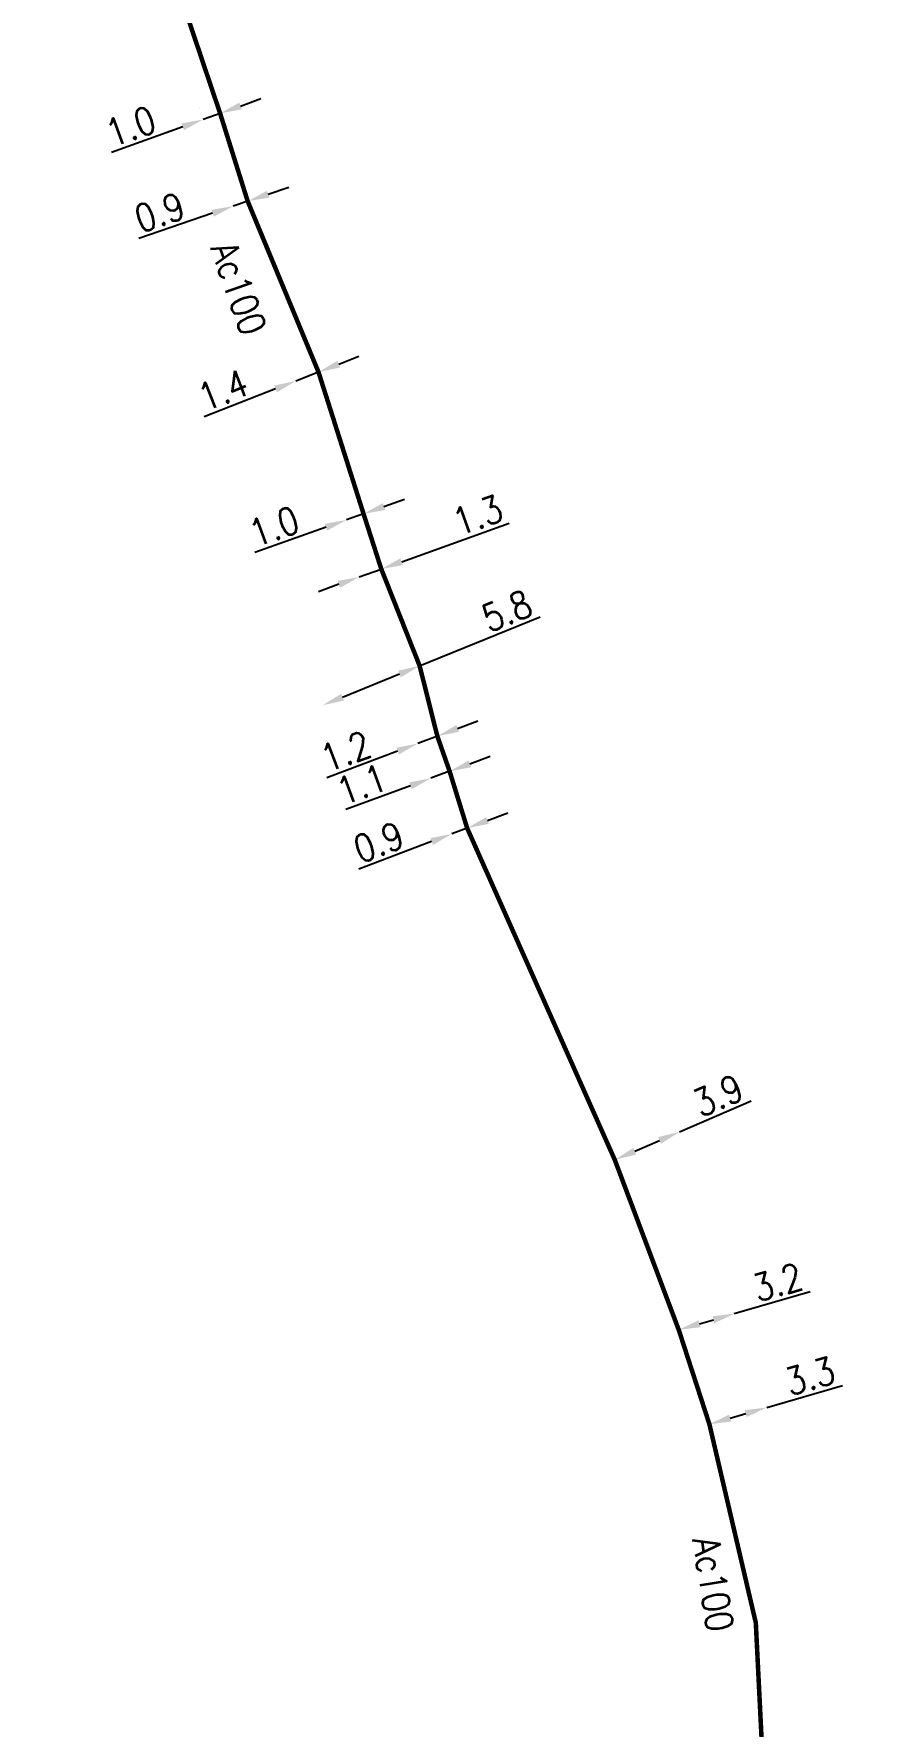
# Model space of a CAD drawing. Header units: millimetres. Extents: x 138988 to 140002, y 128990 to 130001.
# Drawn here: x 139777.1 to 139823.7, y 129349.4 to 129443 of the extents above; entities that cross this region are included whole.
import ezdxf

# ---------------------------------------------------------------- set-up
doc = ezdxf.new("R2010")
doc.units = ezdxf.units.MM
doc.header["$PDMODE"] = 34
doc.linetypes.add('L_25_AP', pattern=[2000, 1000, 1000])
doc.layers.get('Defpoints').update_dxf_attribs({"linetype": 'CONTINUOUS'})
doc.layers.add('L_150', color=1, linetype='CONTINUOUS')
doc.styles.get("Standard").update_dxf_attribs({"font": 'romans.shx', "width": 0.85})
doc.dimstyles.get("Standard").update_dxf_attribs({"dimtxt": 1.5, "dimasz": 1.2, "dimexe": 0.625, "dimexo": 0.625, "dimgap": 0.25, "dimtad": 1, "dimdec": 1, "dimzin": 0, "dimdsep": 46, "dimtxsty": 'Standard', "dimcen": -0.5, "dimadec": 0, "dimazin": 0, "dimtfac": 1, "dimtdec": 1, "dimtmove": 0, "dimatfit": 3, "dimfxl": 0, "dimtolj": 1, "dimtzin": 0, "dimarcsym": 0})

# ---------------------------------------------------------------- blocks, each defined once
blk = doc.blocks.new('*D925')
at = {"layer": 'Defpoints', "color": 0, "linetype": 'Continuous', "transparency": 16777216}
for p in [(139817.616, 129367.036), (139817.616, 129367.036), (139814.448, 129366.113)]:
    blk.add_point(p, dxfattribs=at)
at = {"layer": 'L_150', "color": 0, "linetype": 'Continuous', "lineweight": -2, "transparency": 16777216}
for p, q in [((139817.616, 129367.036), (139821.813, 129368.258)), ((139815.6, 129366.449), (139816.464, 129366.701))]:
    blk.add_line(p, q, dxfattribs=at)
at = {"layer": 'L_150', "color": 0, "linetype": 'Continuous', "transparency": 16777216}
for points in [[(139815.544, 129366.641), (139815.656, 129366.257), (139814.448, 129366.113)], [(139816.408, 129366.893), (139816.52, 129366.509), (139817.616, 129367.036)]]:
    blk.add_solid(points, dxfattribs=at)
at = {"layer": 'L_150', "color": 0, "linetype": 'Continuous', "transparency": 16777216, "insert": (139820.011, 129368.775), "char_height": 1.5, "attachment_point": 5, "rotation": 16.23309}
blk.add_mtext('\\A1;3.3', dxfattribs=at)
blk = doc.blocks.new('*D926')
at = {"layer": 'Defpoints', "color": 0, "linetype": 'Continuous', "transparency": 16777216}
for p in [(139815.824, 129372.227), (139815.824, 129372.227), (139812.752, 129371.333)]:
    blk.add_point(p, dxfattribs=at)
at = {"layer": 'L_150', "color": 0, "linetype": 'Continuous', "lineweight": -2, "transparency": 16777216}
for p, q in [((139815.824, 129372.227), (139820.021, 129373.449)), ((139813.904, 129371.668), (139814.672, 129371.892))]:
    blk.add_line(p, q, dxfattribs=at)
at = {"layer": 'L_150', "color": 0, "linetype": 'Continuous', "transparency": 16777216}
for points in [[(139813.848, 129371.86), (139813.96, 129371.476), (139812.752, 129371.333)], [(139814.616, 129372.084), (139814.728, 129371.7), (139815.824, 129372.227)]]:
    blk.add_solid(points, dxfattribs=at)
at = {"layer": 'L_150', "color": 0, "linetype": 'Continuous', "transparency": 16777216, "insert": (139818.219, 129373.966), "char_height": 1.5, "attachment_point": 5, "rotation": 16.23207}
blk.add_mtext('\\A1;3.2', dxfattribs=at)
blk = doc.blocks.new('*D927')
at = {"layer": 'Defpoints', "color": 0, "linetype": 'Continuous', "transparency": 16777216}
for p in [(139812.793, 129382.283), (139812.793, 129382.283), (139809.213, 129380.736)]:
    blk.add_point(p, dxfattribs=at)
at = {"layer": 'L_150', "color": 0, "linetype": 'Continuous', "lineweight": -2, "transparency": 16777216}
for p, q in [((139812.793, 129382.283), (139816.75, 129383.992)), ((139810.314, 129381.212), (139811.691, 129381.807))]:
    blk.add_line(p, q, dxfattribs=at)
at = {"layer": 'L_150', "color": 0, "linetype": 'Continuous', "transparency": 16777216}
for points in [[(139811.612, 129381.99), (139811.771, 129381.623), (139812.793, 129382.283)], [(139810.235, 129381.395), (139810.394, 129381.028), (139809.213, 129380.736)]]:
    blk.add_solid(points, dxfattribs=at)
at = {"layer": 'L_150', "color": 0, "linetype": 'Continuous', "transparency": 16777216, "insert": (139814.926, 129384.293), "char_height": 1.5, "attachment_point": 5, "rotation": 23.36409}
blk.add_mtext('\\A1;3.9', dxfattribs=at)
blk = doc.blocks.new('*D928')
at = {"layer": 'Defpoints', "color": 0, "linetype": 'Continuous', "transparency": 16777216}
for p in [(139801.047, 129399.08), (139800.204, 129398.763), (139800.204, 129398.763)]:
    blk.add_point(p, dxfattribs=at)
at = {"layer": 'L_150', "color": 0, "linetype": 'Continuous', "lineweight": -2, "transparency": 16777216}
for p, q in [((139802.17, 129399.503), (139803.293, 129399.926)), ((139801.047, 129399.08), (139800.204, 129398.763)), ((139799.081, 129398.34), (139795.047, 129396.821))]:
    blk.add_line(p, q, dxfattribs=at)
at = {"layer": 'L_150', "color": 0, "linetype": 'Continuous', "transparency": 16777216}
for points in [[(139802.099, 129399.69), (139802.24, 129399.316), (139801.047, 129399.08)], [(139799.011, 129398.527), (139799.152, 129398.153), (139800.204, 129398.763)]]:
    blk.add_solid(points, dxfattribs=at)
at = {"layer": 'L_150', "color": 0, "linetype": 'Continuous', "transparency": 16777216, "insert": (139796.15, 129398.305), "char_height": 1.5, "attachment_point": 5, "rotation": 20.63805}
blk.add_mtext('\\A1;0.9', dxfattribs=at)
blk = doc.blocks.new('*D929')
at = {"layer": 'Defpoints', "color": 0, "linetype": 'Continuous', "transparency": 16777216}
for p in [(139799.044, 129401.843), (139799.044, 129401.843), (139800.077, 129402.223)]:
    blk.add_point(p, dxfattribs=at)
at = {"layer": 'L_150', "color": 0, "linetype": 'Continuous', "lineweight": -2, "transparency": 16777216}
for p, q in [((139801.203, 129402.638), (139802.328, 129403.053)), ((139800.077, 129402.223), (139799.044, 129401.843)), ((139797.918, 129401.428), (139794.329, 129400.105))]:
    blk.add_line(p, q, dxfattribs=at)
at = {"layer": 'L_150', "color": 0, "linetype": 'Continuous', "transparency": 16777216}
for points in [[(139801.133, 129402.826), (139801.272, 129402.451), (139800.077, 129402.223)], [(139797.849, 129401.616), (139797.988, 129401.24), (139799.044, 129401.843)]]:
    blk.add_solid(points, dxfattribs=at)
at = {"layer": 'L_150', "color": 0, "linetype": 'Continuous', "transparency": 16777216, "insert": (139795.215, 129401.497), "char_height": 1.5, "attachment_point": 5, "rotation": 20.23198}
blk.add_mtext('\\A1;1.1', dxfattribs=at)
blk = doc.blocks.new('*D930')
at = {"layer": 'Defpoints', "color": 0, "linetype": 'Continuous', "transparency": 16777216}
for p in [(139798.321, 129403.764), (139798.321, 129403.764), (139799.397, 129404.169)]:
    blk.add_point(p, dxfattribs=at)
at = {"layer": 'L_150', "color": 0, "linetype": 'Continuous', "lineweight": -2, "transparency": 16777216}
for p, q in [((139800.52, 129404.592), (139801.643, 129405.015)), ((139799.397, 129404.169), (139798.321, 129403.764)), ((139797.198, 129403.341), (139793.278, 129401.864))]:
    blk.add_line(p, q, dxfattribs=at)
at = {"layer": 'L_150', "color": 0, "linetype": 'Continuous', "transparency": 16777216}
for points in [[(139800.45, 129404.779), (139800.591, 129404.405), (139799.397, 129404.169)], [(139797.128, 129403.528), (139797.269, 129403.154), (139798.321, 129403.764)]]:
    blk.add_solid(points, dxfattribs=at)
at = {"layer": 'L_150', "color": 0, "linetype": 'Continuous', "transparency": 16777216, "insert": (139794.324, 129403.327), "char_height": 1.5, "attachment_point": 5, "rotation": 20.63805}
blk.add_mtext('\\A1;1.2', dxfattribs=at)
blk = doc.blocks.new('*D931')
at = {"layer": 'Defpoints', "color": 0, "linetype": 'Continuous', "transparency": 16777216}
for p in [(139798.418, 129408.059), (139793.045, 129405.875), (139793.045, 129405.875)]:
    blk.add_point(p, dxfattribs=at)
at = {"layer": 'L_150', "color": 0, "linetype": 'Continuous', "lineweight": -2, "transparency": 16777216}
for p, q in [((139798.418, 129408.059), (139805.084, 129410.767)), ((139794.157, 129406.327), (139797.307, 129407.607))]:
    blk.add_line(p, q, dxfattribs=at)
at = {"layer": 'L_150', "color": 0, "linetype": 'Continuous', "transparency": 16777216}
for points in [[(139797.231, 129407.792), (139797.382, 129407.422), (139798.418, 129408.059)], [(139794.081, 129406.512), (139794.232, 129406.141), (139793.045, 129405.875)]]:
    blk.add_solid(points, dxfattribs=at)
at = {"layer": 'L_150', "color": 0, "linetype": 'Continuous', "transparency": 16777216, "insert": (139803.239, 129411.097), "char_height": 1.5, "attachment_point": 5, "rotation": 22.11567}
blk.add_mtext('\\A1;5.8', dxfattribs=at)
blk = doc.blocks.new('*D932')
at = {"layer": 'Defpoints', "color": 0, "linetype": 'Continuous', "transparency": 16777216}
for p in [(139795.073, 129412.972), (139795.073, 129412.972), (139796.296, 129413.412)]:
    blk.add_point(p, dxfattribs=at)
at = {"layer": 'L_150', "color": 0, "linetype": 'Continuous', "lineweight": -2, "transparency": 16777216}
for p, q in [((139797.425, 129413.818), (139803.37, 129415.957)), ((139795.073, 129412.972), (139796.296, 129413.412)), ((139793.944, 129412.566), (139792.815, 129412.16))]:
    blk.add_line(p, q, dxfattribs=at)
at = {"layer": 'L_150', "color": 0, "linetype": 'Continuous', "transparency": 16777216}
for points in [[(139797.358, 129414.007), (139797.493, 129413.63), (139796.296, 129413.412)], [(139793.876, 129412.754), (139794.012, 129412.378), (139795.073, 129412.972)]]:
    blk.add_solid(points, dxfattribs=at)
at = {"layer": 'L_150', "color": 0, "linetype": 'Continuous', "transparency": 16777216, "insert": (139801.625, 129416.392), "char_height": 1.5, "attachment_point": 5, "rotation": 19.7866}
blk.add_mtext('\\A1;1.3', dxfattribs=at)
blk = doc.blocks.new('*D933')
at = {"layer": 'Defpoints', "color": 0, "linetype": 'Continuous', "transparency": 16777216}
for p in [(139794.373, 129416.129), (139794.373, 129416.129), (139795.315, 129416.465)]:
    blk.add_point(p, dxfattribs=at)
at = {"layer": 'L_150', "color": 0, "linetype": 'Continuous', "lineweight": -2, "transparency": 16777216}
for p, q in [((139796.445, 129416.867), (139797.576, 129417.27)), ((139795.315, 129416.465), (139794.373, 129416.129)), ((139793.243, 129415.726), (139789.296, 129414.32))]:
    blk.add_line(p, q, dxfattribs=at)
at = {"layer": 'L_150', "color": 0, "linetype": 'Continuous', "transparency": 16777216}
for points in [[(139796.378, 129417.056), (139796.512, 129416.679), (139795.315, 129416.465)], [(139793.175, 129415.915), (139793.31, 129415.538), (139794.373, 129416.129)]]:
    blk.add_solid(points, dxfattribs=at)
at = {"layer": 'L_150', "color": 0, "linetype": 'Continuous', "transparency": 16777216, "insert": (139790.369, 129415.764), "char_height": 1.5, "attachment_point": 5, "rotation": 19.61287}
blk.add_mtext('\\A1;1.0', dxfattribs=at)
blk = doc.blocks.new('*D934')
at = {"layer": 'Defpoints', "color": 0, "linetype": 'Continuous', "transparency": 16777216}
for p in [(139792.823, 129424.304), (139791.566, 129423.812), (139791.566, 129423.812)]:
    blk.add_point(p, dxfattribs=at)
at = {"layer": 'L_150', "color": 0, "linetype": 'Continuous', "lineweight": -2, "transparency": 16777216}
for p, q in [((139793.94, 129424.742), (139795.058, 129425.179)), ((139792.823, 129424.304), (139791.566, 129423.812)), ((139790.449, 129423.374), (139786.491, 129421.825))]:
    blk.add_line(p, q, dxfattribs=at)
at = {"layer": 'L_150', "color": 0, "linetype": 'Continuous', "transparency": 16777216}
for points in [[(139793.867, 129424.928), (139794.013, 129424.556), (139792.823, 129424.304)], [(139790.376, 129423.561), (139790.522, 129423.188), (139791.566, 129423.812)]]:
    blk.add_solid(points, dxfattribs=at)
at = {"layer": 'L_150', "color": 0, "linetype": 'Continuous', "transparency": 16777216, "insert": (139787.547, 129423.312), "char_height": 1.5, "attachment_point": 5, "rotation": 21.38623}
blk.add_mtext('\\A1;1.4', dxfattribs=at)
blk = doc.blocks.new('*D935')
at = {"layer": 'Defpoints', "color": 0, "linetype": 'Continuous', "transparency": 16777216}
for p in [(139788.905, 129433.755), (139788.101, 129433.479), (139788.101, 129433.479)]:
    blk.add_point(p, dxfattribs=at)
at = {"layer": 'L_150', "color": 0, "linetype": 'Continuous', "lineweight": -2, "transparency": 16777216}
for p, q in [((139790.04, 129434.144), (139791.175, 129434.534)), ((139788.905, 129433.755), (139788.101, 129433.479)), ((139786.966, 129433.09), (139782.888, 129431.691))]:
    blk.add_line(p, q, dxfattribs=at)
at = {"layer": 'L_150', "color": 0, "linetype": 'Continuous', "transparency": 16777216}
for points in [[(139789.975, 129434.333), (139790.105, 129433.955), (139788.905, 129433.755)], [(139786.901, 129433.279), (139787.031, 129432.9), (139788.101, 129433.479)]]:
    blk.add_solid(points, dxfattribs=at)
at = {"layer": 'L_150', "color": 0, "linetype": 'Continuous', "transparency": 16777216, "insert": (139784.035, 129433.141), "char_height": 1.5, "attachment_point": 5, "rotation": 18.93761}
blk.add_mtext('\\A1;0.9', dxfattribs=at)
blk = doc.blocks.new('*D936')
at = {"layer": 'Defpoints', "color": 0, "linetype": 'Continuous', "transparency": 16777216}
for p in [(139786.439, 129438.276), (139786.439, 129438.276), (139787.38, 129438.615)]:
    blk.add_point(p, dxfattribs=at)
at = {"layer": 'L_150', "color": 0, "linetype": 'Continuous', "lineweight": -2, "transparency": 16777216}
for p, q in [((139787.168, 129439.203), (139787.168, 129439.203)), ((139788.508, 129439.022), (139789.637, 129439.43)), ((139786.227, 129438.864), (139786.227, 129438.864)), ((139787.38, 129438.615), (139786.439, 129438.276)), ((139785.31, 129437.869), (139781.369, 129436.447))]:
    blk.add_line(p, q, dxfattribs=at)
at = {"layer": 'L_150', "color": 0, "linetype": 'Continuous', "transparency": 16777216}
for points in [[(139788.441, 129439.211), (139788.576, 129438.834), (139787.38, 129438.615)], [(139785.242, 129438.057), (139785.378, 129437.681), (139786.439, 129438.276)]]:
    blk.add_solid(points, dxfattribs=at)
at = {"layer": 'L_150', "color": 0, "linetype": 'Continuous', "transparency": 16777216, "insert": (139782.436, 129437.895), "char_height": 1.5, "attachment_point": 5, "rotation": 19.83422}
blk.add_mtext('\\A1;1.0', dxfattribs=at)

msp = doc.modelspace()

# ---------------------------------------------------------------- linework, layer by layer
at = {"layer": 'L_150', "linetype": 'L_25_AP', "const_width": 0.25, "flags": 128}
msp.add_lwpolyline([(139777.2, 129475.222), (139777.528, 129473.476), (139780.1, 129463.414), (139782.593, 129454.587), (139784.293, 129447.762), (139787.38, 129438.615), (139788.905, 129433.755), (139792.823, 129424.304), (139795.315, 129416.465), (139796.296, 129413.412), (139798.418, 129408.059), (139799.397, 129404.169), (139800.077, 129402.223), (139801.047, 129399.08), (139809.213, 129380.736), (139812.752, 129371.333), (139814.448, 129366.113), (139817.015, 129355.132), (139818.019, 129334.96), (139818.387, 129333.777), (139818.387, 129333.777), (139818.387, 129333.777), (139818.673, 129321.065), (139817.914, 129312.51), (139818.469, 129308.607), (139823.599, 129304.684), (139822.758, 129292.96), (139821.199, 129267.721), (139820.122, 129252.922), (139819.625, 129247.387)], dxfattribs=at)

# ---------------------------------------------------------------- texts
at = {"layer": 'L_150', "linetype": 'Continuous', "width": 0.85}
for rotation, p in [(289.32656, (139786.833, 129431.158)), (278.96861, (139813.512, 129359.731))]:
    msp.add_text('Ac100', height=1.5, rotation=rotation, dxfattribs=at).set_placement(p)

# ---------------------------------------------------------------- dimensions: what is measured, and where the dimension line sits
at = {"layer": 'L_150', "linetype": 'Continuous'}
for base, p1, p2, angle, picture, middle in [((139786.439, 129438.276), (139787.38, 129438.615), (139786.439, 129438.276), 19.83422, '*D936', (139782.775, 129436.955)), ((139788.101, 129433.479), (139788.905, 129433.755), (139788.101, 129433.479), 18.93761, '*D935', (139784.36, 129432.195)), ((139791.566, 129423.812), (139792.823, 129424.304), (139791.566, 129423.812), 21.38623, '*D934', (139787.911, 129422.381)), ((139795.073, 129412.972), (139796.296, 129413.412), (139795.073, 129412.972), 19.7866, '*D932', (139801.963, 129415.451)), ((139794.373, 129416.129), (139795.315, 129416.465), (139794.373, 129416.129), 19.61287, '*D933', (139790.704, 129414.822)), ((139793.045, 129405.875), (139798.418, 129408.059), (139793.045, 129405.875), 22.11567, '*D931', (139803.615, 129410.17)), ((139798.321, 129403.764), (139799.397, 129404.169), (139798.321, 129403.764), 20.63805, '*D930', (139794.676, 129402.391)), ((139799.044, 129401.843), (139800.077, 129402.223), (139799.044, 129401.843), 20.23198, '*D929', (139795.561, 129400.559)), ((139800.204, 129398.763), (139801.047, 129399.08), (139800.204, 129398.763), 20.63805, '*D928', (139796.503, 129397.369)), ((139812.793, 129382.283), (139809.213, 129380.736), (139812.793, 129382.283), 203.36409, '*D927', (139815.322, 129383.375)), ((139815.824, 129372.227), (139812.752, 129371.333), (139815.824, 129372.227), 196.23207, '*D926', (139818.499, 129373.006)), ((139817.616, 129367.036), (139814.448, 129366.113), (139817.616, 129367.036), 196.23309, '*D925', (139820.291, 129367.815))]:
    dim = msp.add_linear_dim(base=base, p1=p1, p2=p2, angle=angle, dimstyle='Standard', dxfattribs=at)
    dim.commit()
    dim.dimension.update_dxf_attribs({"geometry": picture, "text_midpoint": middle, "dimtype": 160})

doc.saveas('drawing.dxf')
